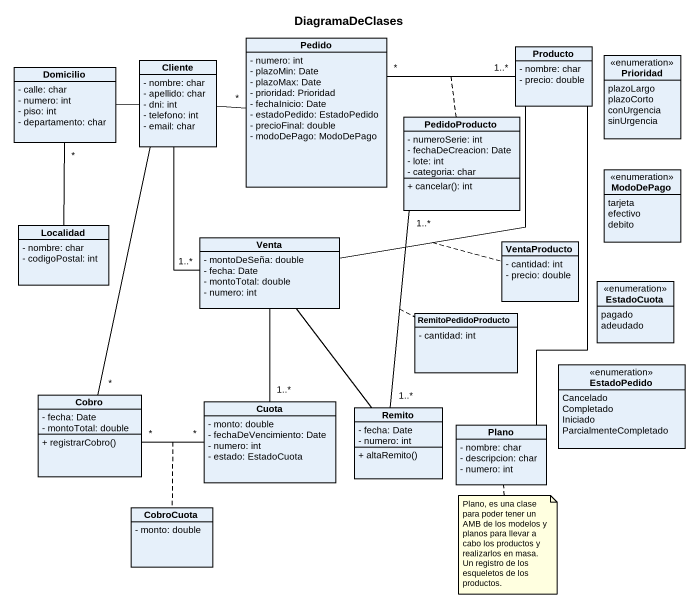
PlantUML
@startuml
title DiagramaDeClases
hide circle
hide empty members
skinparam classAttributeIconSize 0
class Pedido {
  - numero: int
  - plazoMin: Date
  - plazoMax: Date
  - prioridad: Prioridad
  - fechaInicio: Date
  - estadoPedido: EstadoPedido
  - precioFinal: double
  - modoDePago: ModoDePago
}
class Producto {
  - nombre: char
  - precio: double
}
class Domicilio {
  - calle: char
  - numero: int
  - piso: int
  - departamento: char
}
class Cliente {
  - nombre: char
  - apellido: char
  - dni: int
  - telefono: int
  - email: char
}
enum Prioridad {
  plazoLargo
  plazoCorto
  conUrgencia
  sinUrgencia
}
class PedidoProducto {
  - numeroSerie: int
  - fechaDeCreacion: Date
  - lote: int
  - categoria: char
  + cancelar(): int
}
enum ModoDePago {
  tarjeta
  efectivo
  debito
}
class Localidad {
  - nombre: char
  - codigoPostal: int
}
class Venta {
  - montoDeSeña: double
  - fecha: Date
  - montoTotal: double
  - numero: int
}
class VentaProducto {
  - cantidad: int
  - precio: double
}
enum EstadoCuota {
  pagado
  adeudado
}
class RemitoPedidoProducto {
  - cantidad: int
}
class Cobro {
  - fecha: Date
  - montoTotal: double
  + registrarCobro()
}
class Cuota {
  - monto: double
  - fechaDeVencimiento: Date
  - numero: int
  - estado: EstadoCuota
}
enum EstadoPedido {
  Cancelado
  Completado
  Iniciado
  ParcialmenteCompletado
}
class Remito {
  - fecha: Date
  - numero: int
  + altaRemito()
}
class Plano {
  - nombre: char
  - descripcion: char
  - numero: int
}
class CobroCuota {
  - monto: double
}
Producto "1..*" -left- "*" Pedido
(Producto, Pedido) .. PedidoProducto
Producto -- Plano
Domicilio -right- Cliente
Cliente -right- "*" Pedido
Cliente -- "1..*" Venta
PedidoProducto "1..*" -- "1..*" Remito
(PedidoProducto, Remito) .. RemitoPedidoProducto
Localidad -up- "*" Domicilio
Venta -up- Producto
(Venta, Producto) .. VentaProducto
Venta -- "1..*" Cuota
Cobro "*" -up- Cliente
Cobro "*" -right- "*" Cuota
(Cobro, Cuota) .. CobroCuota
Remito -up- Venta
note bottom of Plano : Plano, es una clase para poder tener un AMB de los modelos y planos para llevar a cabo los productos y realizarlos en masa. Un registro de los esqueletos de los productos.
@enduml
